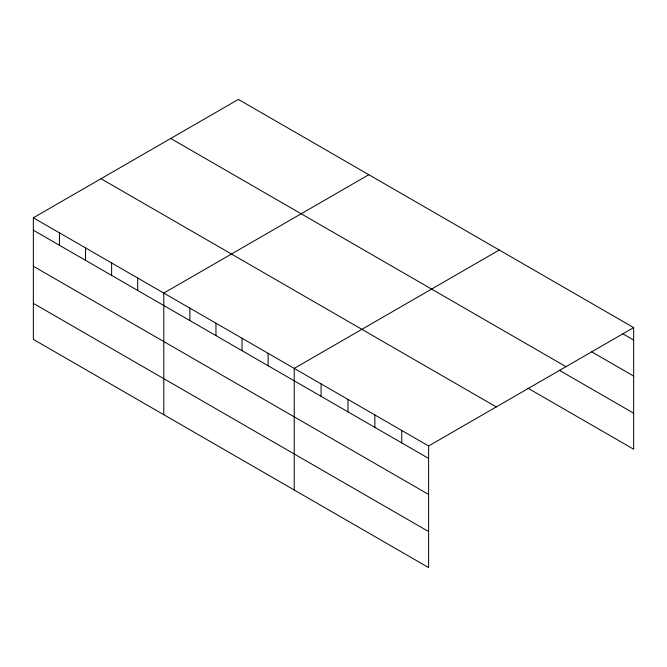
<?xml version="1.0" encoding="UTF-8"?>
<svg xmlns="http://www.w3.org/2000/svg" width="667" height="667" viewBox="0 0 667 667"><rect width="100%" height="100%" fill="white"/><g stroke="black" fill="none" stroke-linecap="round" stroke-linejoin="round"><path stroke-width="1" d="M428.614 494.447L428.614 445.981L33.35 217.784L33.35 339.395L428.614 567.592L428.614 494.447L33.35 266.241M527.931 388.186L633.65 449.216L633.65 327.605L238.386 99.408L33.35 217.784M368.826 174.712L163.79 293.088L163.79 414.699M499.258 250.017L294.222 368.392L294.222 490.003M428.614 445.981L633.65 327.605M622.903 333.825L633.65 340.037M591.537 351.751L633.65 376.063M170.727 138.469L565.991 366.675M559.288 370.26L633.65 413.19M101.009 178.714L496.273 406.92M33.35 230.207L428.614 458.412M33.35 303.36L428.614 531.566M401.734 430.465L401.734 442.896M374.854 414.949L374.854 427.38M347.982 399.433L347.982 411.856M321.102 383.909L321.102 396.34M268.134 353.335L268.134 365.766M242.046 338.269L242.046 350.7M215.958 323.212L215.958 335.643M189.878 308.146L189.878 320.577M137.702 278.022L137.702 290.453M111.614 262.965L111.614 275.396M85.526 247.907L85.526 260.33M59.438 232.841L59.438 245.273"/></g></svg>
